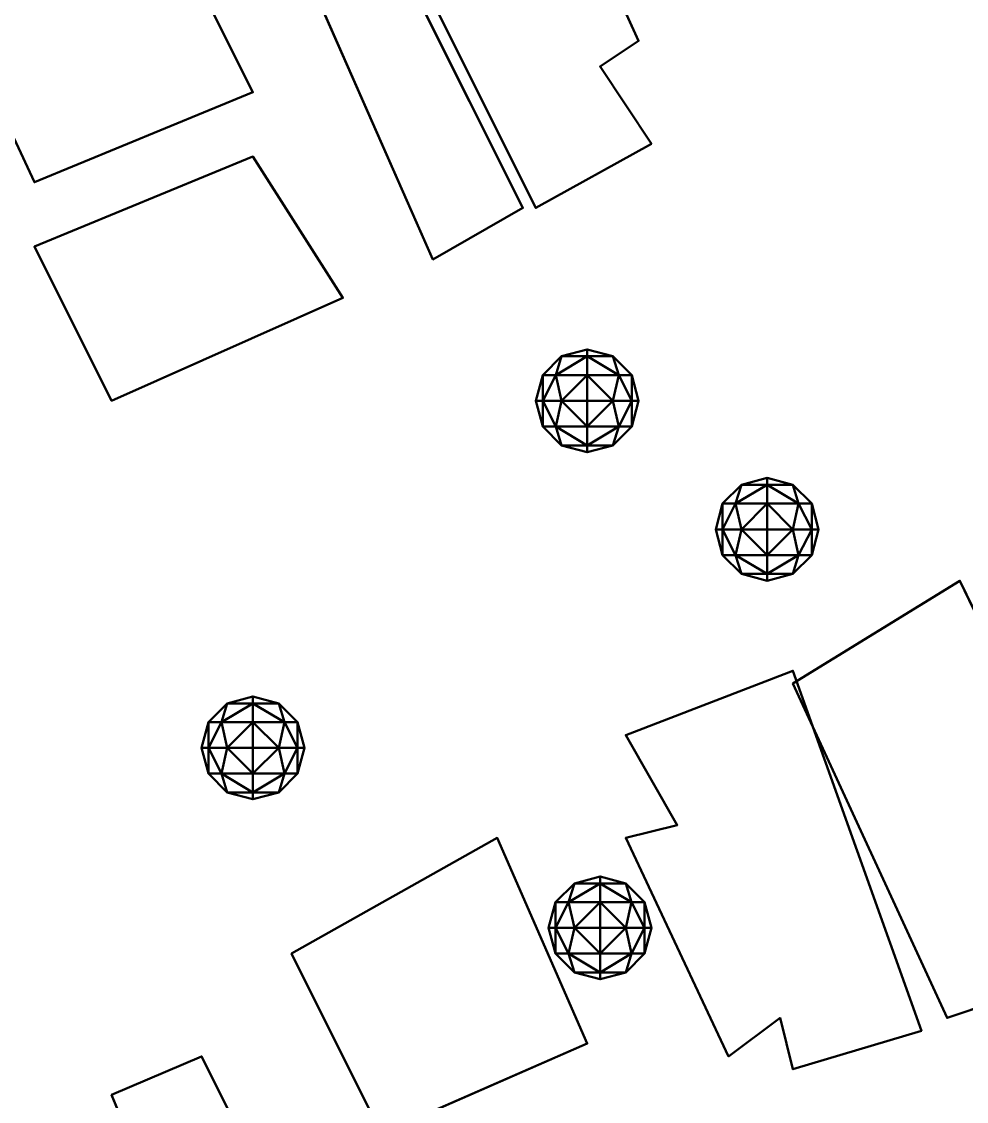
# Model space of a CAD drawing. Header units: metres. Extents: x -246 to 254, y -250 to 250.
# Drawn here: x -15.5 to 21.25, y 44.75 to 86.75 of the extents above; entities that cross this region are included whole.
import ezdxf

# ---------------------------------------------------------------- set-up
doc = ezdxf.new("R2010")
doc.units = ezdxf.units.M
doc.header["$LTSCALE"] = 5.08
doc.layers.add('一般', color=7, linetype='Continuous', lineweight=5)

# ---------------------------------------------------------------- blocks, each defined once
blk = doc.blocks.new('市街地地図 (3D)')
at = {"layer": '一般', "color": 31, "linetype": 'Continuous', "lineweight": 50}
for points, invisible_edges in [([(-33.5, 130, 4.5), (-26, 113, 4.5), (-22.5, 115, 4.5), (-30.5, 131, 4.5)], 8), ([(-33.5, 130), (-26, 113), (-22.5, 115), (-30.5, 131)], 8), ([(-26.5, 124, 6), (-20.5, 127, 6), (-19.5, 120.5, 6), (-26.5, 124, 6)], 14), ([(-26.5, 124), (-20.5, 127), (-19.5, 120.5), (-26.5, 124)], 14), ([(-20.5, 127, 6), (-18, 121.5, 6), (-19.5, 120.5, 6), (-20.5, 127, 6)], 12), ([(-20.5, 127), (-18, 121.5), (-19.5, 120.5), (-20.5, 127)], 12), ([(-45, 123.5, 5.1), (-41.5, 116, 5.1), (-33, 119.5, 5.1), (-36.5, 126.5, 5.1)], 8), ([(-45, 123.5), (-41.5, 116), (-33, 119.5), (-36.5, 126.5)], 8), ([(-19.5, 120.5, 6), (-22, 115, 6), (-26.5, 124, 6), (-19.5, 120.5, 6)], 13), ([(-19.5, 120.5), (-22, 115), (-26.5, 124), (-19.5, 120.5)], 13), ([(-19.5, 120.5, 6), (-17.5, 117.5, 6), (-22, 115, 6), (-19.5, 120.5, 6)], 12), ([(-19.5, 120.5), (-17.5, 117.5), (-22, 115), (-19.5, 120.5)], 12), ([(-41.5, 113.5, 6), (-38.5, 107.5, 6), (-29.5, 111.5, 6), (-33, 117, 6)], 8), ([(-41.5, 113.5), (-38.5, 107.5), (-29.5, 111.5), (-33, 117)], 8), ([(-12, 96.5, 6), (-6, 83.5, 6), (1.5, 86, 6), (-5.5, 100.5, 6)], 8), ([(-12, 96.5), (-6, 83.5), (1.5, 86), (-5.5, 100.5)], 8), ([(-12, 97, 4.8), (-18.5, 94.5, 4.8), (-16.5, 91, 4.8), (-12, 97, 4.8)], 12), ([(-12, 97), (-18.5, 94.5), (-16.5, 91), (-12, 97)], 12), ([(-7, 83, 4.8), (-12, 97, 4.8), (-16.5, 91, 4.8), (-7, 83, 4.8)], 14), ([(-7, 83), (-12, 97), (-16.5, 91), (-7, 83)], 14), ([(-16.5, 91, 4.8), (-18.5, 90.5, 4.8), (-14.5, 82, 4.8), (-16.5, 91, 4.8)], 12), ([(-16.5, 91), (-18.5, 90.5), (-14.5, 82), (-16.5, 91)], 12), ([(-16.5, 91, 4.8), (-14.5, 82, 4.8), (-12.5, 83.5, 4.8), (-16.5, 91, 4.8)], 13), ([(-16.5, 91, 4.8), (-12.5, 83.5, 4.8), (-7, 83, 4.8), (-16.5, 91, 4.8)], 15), ([(-16.5, 91), (-14.5, 82), (-12.5, 83.5), (-16.5, 91)], 13), ([(-16.5, 91), (-12.5, 83.5), (-7, 83), (-16.5, 91)], 15), ([(-31.5, 86, 4.8), (-28, 79, 4.8), (-20, 82.5, 4.8), (-23.5, 90.5, 4.8)], 8), ([(-31.5, 86), (-28, 79), (-20, 82.5), (-23.5, 90.5)], 8), ([(-12.5, 83.5, 4.8), (-12, 81.5, 4.8), (-7, 83, 4.8), (-12.5, 83.5, 4.8)], 12), ([(-12.5, 83.5), (-12, 81.5), (-7, 83), (-12.5, 83.5)], 12), ([(-38.5, 80.5, 6), (-36, 74.5, 6), (-32, 76, 6), (-35, 82, 6)], 8), ([(-38.5, 80.5), (-36, 74.5), (-32, 76), (-35, 82)], 8)]:
    blk.add_3dface(points, dxfattribs=dict(at, invisible_edges=invisible_edges))
for points in [[(-22.5, 115), (-22.5, 115, 4.5), (-30.5, 131, 4.5), (-30.5, 131)], [(-33.5, 130), (-33.5, 130, 4.5), (-26, 113, 4.5), (-26, 113)], [(-18, 121.5), (-18, 121.5, 6), (-20.5, 127, 6), (-20.5, 127)], [(-33, 119.5), (-33, 119.5, 5.1), (-36.5, 126.5, 5.1), (-36.5, 126.5)], [(-26.5, 124), (-26.5, 124, 6), (-22, 115, 6), (-22, 115)], [(-45, 123.5), (-45, 123.5, 5.1), (-41.5, 116, 5.1), (-41.5, 116)], [(-19.5, 120.5), (-19.5, 120.5, 6), (-18, 121.5, 6), (-18, 121.5)], [(-17.5, 117.5), (-17.5, 117.5, 6), (-19.5, 120.5, 6), (-19.5, 120.5)], [(-41.5, 116), (-41.5, 116, 5.1), (-33, 119.5, 5.1), (-33, 119.5)], [(-22, 115), (-22, 115, 6), (-17.5, 117.5, 6), (-17.5, 117.5)], [(-33, 117), (-33, 117, 6), (-41.5, 113.5, 6), (-41.5, 113.5)], [(-29.5, 111.5), (-29.5, 111.5, 6), (-33, 117, 6), (-33, 117)], [(-26, 113), (-26, 113, 4.5), (-22.5, 115, 4.5), (-22.5, 115)], [(-41.5, 113.5), (-41.5, 113.5, 6), (-38.5, 107.5, 6), (-38.5, 107.5)], [(-38.5, 107.5), (-38.5, 107.5, 6), (-29.5, 111.5, 6), (-29.5, 111.5)], [(-5.5, 100.5), (-5.5, 100.5, 6), (-12, 96.5, 6), (-12, 96.5)], [(1.5, 86), (1.5, 86, 6), (-5.5, 100.5, 6), (-5.5, 100.5)], [(-12, 97), (-12, 97, 4.8), (-18.5, 94.5, 4.8), (-18.5, 94.5)], [(-7, 83), (-7, 83, 4.8), (-12, 97, 4.8), (-12, 97)], [(-12, 96.5), (-12, 96.5, 6), (-6, 83.5, 6), (-6, 83.5)], [(-18.5, 94.5), (-18.5, 94.5, 4.8), (-16.5, 91, 4.8), (-16.5, 91)], [(-16.5, 91), (-16.5, 91, 4.8), (-18.5, 90.5, 4.8), (-18.5, 90.5)], [(-23.5, 90.5), (-23.5, 90.5, 4.8), (-31.5, 86, 4.8), (-31.5, 86)], [(-20, 82.5), (-20, 82.5, 4.8), (-23.5, 90.5, 4.8), (-23.5, 90.5)], [(-18.5, 90.5), (-18.5, 90.5, 4.8), (-14.5, 82, 4.8), (-14.5, 82)], [(-31.5, 86), (-31.5, 86, 4.8), (-28, 79, 4.8), (-28, 79)], [(-6, 83.5), (-6, 83.5, 6), (1.5, 86, 6), (1.5, 86)], [(-14.5, 82), (-14.5, 82, 4.8), (-12.5, 83.5, 4.8), (-12.5, 83.5)], [(-12.5, 83.5), (-12.5, 83.5, 4.8), (-12, 81.5, 4.8), (-12, 81.5)], [(-12, 81.5), (-12, 81.5, 4.8), (-7, 83, 4.8), (-7, 83)], [(-28, 79), (-28, 79, 4.8), (-20, 82.5, 4.8), (-20, 82.5)], [(-35, 82), (-35, 82, 6), (-38.5, 80.5, 6), (-38.5, 80.5)], [(-32, 76), (-32, 76, 6), (-35, 82, 6), (-35, 82)], [(-38.5, 80.5), (-38.5, 80.5, 6), (-36, 74.5, 6), (-36, 74.5)]]:
    blk.add_3dface(points, dxfattribs=at)
blk = doc.blocks.new('アーケイド (3D)')
at = {"layer": '一般', "color": 1}
blk.add_blockref('市街地地図 (3D)', (0, 0), dxfattribs=at)
blk = doc.blocks.new('NW4 (3D)')
at = {"layer": '一般', "color": 7, "linetype": 'Continuous', "lineweight": 50}
for points in [[(-21.225, 108.5, -1.225), (-21.732, 108.5), (-21, 109.232)], [(-21.732, 108.5), (-21.225, 108.5, 1.225), (-21, 109.232)], [(-20, 108.5, -1.732), (-21.225, 108.5, -1.225), (-20, 109.232, -1)], [(-20, 109.232, -1), (-21.225, 108.5, -1.225), (-21, 109.232)], [(-21, 109.232), (-21.225, 108.5, 1.225), (-20, 109.232, 1)], [(-21.225, 108.5, 1.225), (-20, 108.5, 1.732), (-20, 109.232, 1)], [(-20, 109.232, -1), (-21, 109.232), (-20, 109.5)], [(-21, 109.232), (-20, 109.232, 1), (-20, 109.5)], [(-20, 109.232, 1), (-19, 109.232), (-20, 109.5)], [(-19, 109.232), (-20, 109.232, -1), (-20, 109.5)], [(-20, 108.5, 1.732), (-18.775, 108.5, 1.225), (-20, 109.232, 1)], [(-20, 109.232, 1), (-18.775, 108.5, 1.225), (-19, 109.232)], [(-19, 109.232), (-18.775, 108.5, -1.225), (-20, 109.232, -1)], [(-18.775, 108.5, -1.225), (-20, 108.5, -1.732), (-20, 109.232, -1)], [(-18.775, 108.5, 1.225), (-18.268, 108.5), (-19, 109.232)], [(-18.268, 108.5), (-18.775, 108.5, -1.225), (-19, 109.232)], [(-21.732, 107.5, -1), (-22, 107.5), (-21.732, 108.5)], [(-22, 107.5), (-21.732, 107.5, 1), (-21.732, 108.5)], [(-21, 107.5, -1.732), (-21.732, 107.5, -1), (-21.225, 108.5, -1.225)], [(-21.225, 108.5, -1.225), (-21.732, 107.5, -1), (-21.732, 108.5)], [(-21.732, 108.5), (-21.732, 107.5, 1), (-21.225, 108.5, 1.225)], [(-21.732, 107.5, 1), (-21, 107.5, 1.732), (-21.225, 108.5, 1.225)], [(-20, 108.5, -1.732), (-21, 107.5, -1.732), (-21.225, 108.5, -1.225)], [(-21.225, 108.5, 1.225), (-21, 107.5, 1.732), (-20, 108.5, 1.732)], [(-20, 107.5, -2), (-21, 107.5, -1.732), (-20, 108.5, -1.732)], [(-21, 107.5, 1.732), (-20, 107.5, 2), (-20, 108.5, 1.732)], [(-20, 107.5, 2), (-19, 107.5, 1.732), (-20, 108.5, 1.732)], [(-20, 108.5, 1.732), (-19, 107.5, 1.732), (-18.775, 108.5, 1.225)], [(-18.775, 108.5, -1.225), (-19, 107.5, -1.732), (-20, 108.5, -1.732)], [(-19, 107.5, -1.732), (-20, 107.5, -2), (-20, 108.5, -1.732)], [(-19, 107.5, 1.732), (-18.268, 107.5, 1), (-18.775, 108.5, 1.225)], [(-18.268, 107.5, -1), (-19, 107.5, -1.732), (-18.775, 108.5, -1.225)], [(-18.775, 108.5, 1.225), (-18.268, 107.5, 1), (-18.268, 108.5)], [(-18.268, 108.5), (-18.268, 107.5, -1), (-18.775, 108.5, -1.225)], [(-18.268, 107.5, 1), (-18, 107.5), (-18.268, 108.5)], [(-18, 107.5), (-18.268, 107.5, -1), (-18.268, 108.5)], [(-21.732, 107.5, -1), (-21.732, 106.5), (-22, 107.5)], [(-22, 107.5), (-21.732, 106.5), (-21.732, 107.5, 1)], [(-21, 107.5, -1.732), (-21.225, 106.5, -1.225), (-21.732, 107.5, -1)], [(-21.225, 106.5, -1.225), (-21.732, 106.5), (-21.732, 107.5, -1)], [(-21.732, 106.5), (-21.225, 106.5, 1.225), (-21.732, 107.5, 1)], [(-21.732, 107.5, 1), (-21.225, 106.5, 1.225), (-21, 107.5, 1.732)], [(-20, 106.5, -1.732), (-21.225, 106.5, -1.225), (-21, 107.5, -1.732)], [(-21.225, 106.5, 1.225), (-20, 106.5, 1.732), (-21, 107.5, 1.732)], [(-20, 107.5, -2), (-20, 106.5, -1.732), (-21, 107.5, -1.732)], [(-21, 107.5, 1.732), (-20, 106.5, 1.732), (-20, 107.5, 2)], [(-20, 107.5, 2), (-20, 106.5, 1.732), (-19, 107.5, 1.732)], [(-20, 106.5, 1.732), (-18.775, 106.5, 1.225), (-19, 107.5, 1.732)], [(-18.775, 106.5, -1.225), (-20, 106.5, -1.732), (-19, 107.5, -1.732)], [(-19, 107.5, -1.732), (-20, 106.5, -1.732), (-20, 107.5, -2)], [(-19, 107.5, 1.732), (-18.775, 106.5, 1.225), (-18.268, 107.5, 1)], [(-18.268, 107.5, -1), (-18.775, 106.5, -1.225), (-19, 107.5, -1.732)], [(-18.775, 106.5, 1.225), (-18.268, 106.5), (-18.268, 107.5, 1)], [(-18.268, 106.5), (-18.775, 106.5, -1.225), (-18.268, 107.5, -1)], [(-18.268, 107.5, 1), (-18.268, 106.5), (-18, 107.5)], [(-18, 107.5), (-18.268, 106.5), (-18.268, 107.5, -1)], [(-21.225, 106.5, -1.225), (-21, 105.768), (-21.732, 106.5)], [(-21.732, 106.5), (-21, 105.768), (-21.225, 106.5, 1.225)], [(-20, 106.5, -1.732), (-20, 105.768, -1), (-21.225, 106.5, -1.225)], [(-20, 105.768, -1), (-21, 105.768), (-21.225, 106.5, -1.225)], [(-21, 105.768), (-20, 105.768, 1), (-21.225, 106.5, 1.225)], [(-21.225, 106.5, 1.225), (-20, 105.768, 1), (-20, 106.5, 1.732)], [(-20, 106.5, 1.732), (-20, 105.768, 1), (-18.775, 106.5, 1.225)], [(-20, 105.768, 1), (-19, 105.768), (-18.775, 106.5, 1.225)], [(-19, 105.768), (-20, 105.768, -1), (-18.775, 106.5, -1.225)], [(-18.775, 106.5, -1.225), (-20, 105.768, -1), (-20, 106.5, -1.732)], [(-18.775, 106.5, 1.225), (-19, 105.768), (-18.268, 106.5)], [(-18.268, 106.5), (-19, 105.768), (-18.775, 106.5, -1.225)], [(-20, 105.768, -1), (-20, 105.5), (-21, 105.768)], [(-21, 105.768), (-20, 105.5), (-20, 105.768, 1)], [(-20, 105.768, 1), (-20, 105.5), (-19, 105.768)], [(-19, 105.768), (-20, 105.5), (-20, 105.768, -1)]]:
    blk.add_3dface(points, dxfattribs=at)
at = {"layer": '一般', "color": 4, "linetype": 'Continuous', "lineweight": 50}
for points in [[(-14.225, 103.5, -1.225), (-14.732, 103.5), (-14, 104.232)], [(-14.732, 103.5), (-14.225, 103.5, 1.225), (-14, 104.232)], [(-13, 103.5, -1.732), (-14.225, 103.5, -1.225), (-13, 104.232, -1)], [(-13, 104.232, -1), (-14.225, 103.5, -1.225), (-14, 104.232)], [(-14, 104.232), (-14.225, 103.5, 1.225), (-13, 104.232, 1)], [(-14.225, 103.5, 1.225), (-13, 103.5, 1.732), (-13, 104.232, 1)], [(-13, 104.232, -1), (-14, 104.232), (-13, 104.5)], [(-14, 104.232), (-13, 104.232, 1), (-13, 104.5)], [(-13, 104.232, 1), (-12, 104.232), (-13, 104.5)], [(-12, 104.232), (-13, 104.232, -1), (-13, 104.5)], [(-13, 103.5, 1.732), (-11.775, 103.5, 1.225), (-13, 104.232, 1)], [(-13, 104.232, 1), (-11.775, 103.5, 1.225), (-12, 104.232)], [(-12, 104.232), (-11.775, 103.5, -1.225), (-13, 104.232, -1)], [(-11.775, 103.5, -1.225), (-13, 103.5, -1.732), (-13, 104.232, -1)], [(-11.775, 103.5, 1.225), (-11.268, 103.5), (-12, 104.232)], [(-11.268, 103.5), (-11.775, 103.5, -1.225), (-12, 104.232)], [(-14.732, 102.5, -1), (-15, 102.5), (-14.732, 103.5)], [(-15, 102.5), (-14.732, 102.5, 1), (-14.732, 103.5)], [(-14, 102.5, -1.732), (-14.732, 102.5, -1), (-14.225, 103.5, -1.225)], [(-14.225, 103.5, -1.225), (-14.732, 102.5, -1), (-14.732, 103.5)], [(-14.732, 103.5), (-14.732, 102.5, 1), (-14.225, 103.5, 1.225)], [(-14.732, 102.5, 1), (-14, 102.5, 1.732), (-14.225, 103.5, 1.225)], [(-13, 103.5, -1.732), (-14, 102.5, -1.732), (-14.225, 103.5, -1.225)], [(-14.225, 103.5, 1.225), (-14, 102.5, 1.732), (-13, 103.5, 1.732)], [(-13, 102.5, -2), (-14, 102.5, -1.732), (-13, 103.5, -1.732)], [(-14, 102.5, 1.732), (-13, 102.5, 2), (-13, 103.5, 1.732)], [(-13, 102.5, 2), (-12, 102.5, 1.732), (-13, 103.5, 1.732)], [(-13, 103.5, 1.732), (-12, 102.5, 1.732), (-11.775, 103.5, 1.225)], [(-11.775, 103.5, -1.225), (-12, 102.5, -1.732), (-13, 103.5, -1.732)], [(-12, 102.5, -1.732), (-13, 102.5, -2), (-13, 103.5, -1.732)], [(-12, 102.5, 1.732), (-11.268, 102.5, 1), (-11.775, 103.5, 1.225)], [(-11.268, 102.5, -1), (-12, 102.5, -1.732), (-11.775, 103.5, -1.225)], [(-11.775, 103.5, 1.225), (-11.268, 102.5, 1), (-11.268, 103.5)], [(-11.268, 103.5), (-11.268, 102.5, -1), (-11.775, 103.5, -1.225)], [(-11.268, 102.5, 1), (-11, 102.5), (-11.268, 103.5)], [(-11, 102.5), (-11.268, 102.5, -1), (-11.268, 103.5)], [(-14.732, 102.5, -1), (-14.732, 101.5), (-15, 102.5)], [(-15, 102.5), (-14.732, 101.5), (-14.732, 102.5, 1)], [(-14, 102.5, -1.732), (-14.225, 101.5, -1.225), (-14.732, 102.5, -1)], [(-14.225, 101.5, -1.225), (-14.732, 101.5), (-14.732, 102.5, -1)], [(-14.732, 101.5), (-14.225, 101.5, 1.225), (-14.732, 102.5, 1)], [(-14.732, 102.5, 1), (-14.225, 101.5, 1.225), (-14, 102.5, 1.732)], [(-13, 101.5, -1.732), (-14.225, 101.5, -1.225), (-14, 102.5, -1.732)], [(-14.225, 101.5, 1.225), (-13, 101.5, 1.732), (-14, 102.5, 1.732)], [(-13, 102.5, -2), (-13, 101.5, -1.732), (-14, 102.5, -1.732)], [(-14, 102.5, 1.732), (-13, 101.5, 1.732), (-13, 102.5, 2)], [(-13, 102.5, 2), (-13, 101.5, 1.732), (-12, 102.5, 1.732)], [(-13, 101.5, 1.732), (-11.775, 101.5, 1.225), (-12, 102.5, 1.732)], [(-11.775, 101.5, -1.225), (-13, 101.5, -1.732), (-12, 102.5, -1.732)], [(-12, 102.5, -1.732), (-13, 101.5, -1.732), (-13, 102.5, -2)], [(-12, 102.5, 1.732), (-11.775, 101.5, 1.225), (-11.268, 102.5, 1)], [(-11.268, 102.5, -1), (-11.775, 101.5, -1.225), (-12, 102.5, -1.732)], [(-11.775, 101.5, 1.225), (-11.268, 101.5), (-11.268, 102.5, 1)], [(-11.268, 101.5), (-11.775, 101.5, -1.225), (-11.268, 102.5, -1)], [(-11.268, 102.5, 1), (-11.268, 101.5), (-11, 102.5)], [(-11, 102.5), (-11.268, 101.5), (-11.268, 102.5, -1)], [(-14.225, 101.5, -1.225), (-14, 100.768), (-14.732, 101.5)], [(-14.732, 101.5), (-14, 100.768), (-14.225, 101.5, 1.225)], [(-13, 101.5, -1.732), (-13, 100.768, -1), (-14.225, 101.5, -1.225)], [(-13, 100.768, -1), (-14, 100.768), (-14.225, 101.5, -1.225)], [(-14, 100.768), (-13, 100.768, 1), (-14.225, 101.5, 1.225)], [(-14.225, 101.5, 1.225), (-13, 100.768, 1), (-13, 101.5, 1.732)], [(-13, 101.5, 1.732), (-13, 100.768, 1), (-11.775, 101.5, 1.225)], [(-13, 100.768, 1), (-12, 100.768), (-11.775, 101.5, 1.225)], [(-12, 100.768), (-13, 100.768, -1), (-11.775, 101.5, -1.225)], [(-11.775, 101.5, -1.225), (-13, 100.768, -1), (-13, 101.5, -1.732)], [(-11.775, 101.5, 1.225), (-12, 100.768), (-11.268, 101.5)], [(-11.268, 101.5), (-12, 100.768), (-11.775, 101.5, -1.225)], [(-13, 100.768, -1), (-13, 100.5), (-14, 100.768)], [(-14, 100.768), (-13, 100.5), (-13, 100.768, 1)], [(-13, 100.768, 1), (-13, 100.5), (-12, 100.768)], [(-12, 100.768), (-13, 100.5), (-13, 100.768, -1)], [(-33, 95.732, -1), (-34, 95.732), (-33, 96)], [(-34, 95.732), (-33, 95.732, 1), (-33, 96)], [(-33, 95.732, 1), (-32, 95.732), (-33, 96)], [(-32, 95.732), (-33, 95.732, -1), (-33, 96)], [(-34.225, 95, -1.225), (-34.732, 95), (-34, 95.732)], [(-34.732, 95), (-34.225, 95, 1.225), (-34, 95.732)], [(-33, 95, -1.732), (-34.225, 95, -1.225), (-33, 95.732, -1)], [(-33, 95.732, -1), (-34.225, 95, -1.225), (-34, 95.732)], [(-34, 95.732), (-34.225, 95, 1.225), (-33, 95.732, 1)], [(-34.225, 95, 1.225), (-33, 95, 1.732), (-33, 95.732, 1)], [(-33, 95, 1.732), (-31.775, 95, 1.225), (-33, 95.732, 1)], [(-33, 95.732, 1), (-31.775, 95, 1.225), (-32, 95.732)], [(-32, 95.732), (-31.775, 95, -1.225), (-33, 95.732, -1)], [(-31.775, 95, -1.225), (-33, 95, -1.732), (-33, 95.732, -1)], [(-31.775, 95, 1.225), (-31.268, 95), (-32, 95.732)], [(-31.268, 95), (-31.775, 95, -1.225), (-32, 95.732)], [(-34.732, 94, -1), (-35, 94), (-34.732, 95)], [(-35, 94), (-34.732, 94, 1), (-34.732, 95)], [(-34, 94, -1.732), (-34.732, 94, -1), (-34.225, 95, -1.225)], [(-34.225, 95, -1.225), (-34.732, 94, -1), (-34.732, 95)], [(-34.732, 95), (-34.732, 94, 1), (-34.225, 95, 1.225)], [(-34.732, 94, 1), (-34, 94, 1.732), (-34.225, 95, 1.225)], [(-33, 95, -1.732), (-34, 94, -1.732), (-34.225, 95, -1.225)], [(-34.225, 95, 1.225), (-34, 94, 1.732), (-33, 95, 1.732)], [(-33, 94, -2), (-34, 94, -1.732), (-33, 95, -1.732)], [(-34, 94, 1.732), (-33, 94, 2), (-33, 95, 1.732)], [(-33, 94, 2), (-32, 94, 1.732), (-33, 95, 1.732)], [(-33, 95, 1.732), (-32, 94, 1.732), (-31.775, 95, 1.225)], [(-31.775, 95, -1.225), (-32, 94, -1.732), (-33, 95, -1.732)], [(-32, 94, -1.732), (-33, 94, -2), (-33, 95, -1.732)], [(-32, 94, 1.732), (-31.268, 94, 1), (-31.775, 95, 1.225)], [(-31.268, 94, -1), (-32, 94, -1.732), (-31.775, 95, -1.225)], [(-31.775, 95, 1.225), (-31.268, 94, 1), (-31.268, 95)], [(-31.268, 95), (-31.268, 94, -1), (-31.775, 95, -1.225)], [(-31.268, 94, 1), (-31, 94), (-31.268, 95)], [(-31, 94), (-31.268, 94, -1), (-31.268, 95)], [(-34.732, 94, -1), (-34.732, 93), (-35, 94)], [(-35, 94), (-34.732, 93), (-34.732, 94, 1)], [(-34, 94, -1.732), (-34.225, 93, -1.225), (-34.732, 94, -1)], [(-34.225, 93, -1.225), (-34.732, 93), (-34.732, 94, -1)], [(-34.732, 93), (-34.225, 93, 1.225), (-34.732, 94, 1)], [(-34.732, 94, 1), (-34.225, 93, 1.225), (-34, 94, 1.732)], [(-33, 93, -1.732), (-34.225, 93, -1.225), (-34, 94, -1.732)], [(-34.225, 93, 1.225), (-33, 93, 1.732), (-34, 94, 1.732)], [(-33, 94, -2), (-33, 93, -1.732), (-34, 94, -1.732)], [(-34, 94, 1.732), (-33, 93, 1.732), (-33, 94, 2)], [(-33, 94, 2), (-33, 93, 1.732), (-32, 94, 1.732)], [(-33, 93, 1.732), (-31.775, 93, 1.225), (-32, 94, 1.732)], [(-31.775, 93, -1.225), (-33, 93, -1.732), (-32, 94, -1.732)], [(-32, 94, -1.732), (-33, 93, -1.732), (-33, 94, -2)], [(-32, 94, 1.732), (-31.775, 93, 1.225), (-31.268, 94, 1)], [(-31.268, 94, -1), (-31.775, 93, -1.225), (-32, 94, -1.732)], [(-31.775, 93, 1.225), (-31.268, 93), (-31.268, 94, 1)], [(-31.268, 93), (-31.775, 93, -1.225), (-31.268, 94, -1)], [(-31.268, 94, 1), (-31.268, 93), (-31, 94)], [(-31, 94), (-31.268, 93), (-31.268, 94, -1)], [(-34.225, 93, -1.225), (-34, 92.268), (-34.732, 93)], [(-34.732, 93), (-34, 92.268), (-34.225, 93, 1.225)], [(-33, 93, -1.732), (-33, 92.268, -1), (-34.225, 93, -1.225)], [(-33, 92.268, -1), (-34, 92.268), (-34.225, 93, -1.225)], [(-34, 92.268), (-33, 92.268, 1), (-34.225, 93, 1.225)], [(-34.225, 93, 1.225), (-33, 92.268, 1), (-33, 93, 1.732)], [(-33, 93, 1.732), (-33, 92.268, 1), (-31.775, 93, 1.225)], [(-33, 92.268, 1), (-32, 92.268), (-31.775, 93, 1.225)], [(-32, 92.268), (-33, 92.268, -1), (-31.775, 93, -1.225)], [(-31.775, 93, -1.225), (-33, 92.268, -1), (-33, 93, -1.732)], [(-31.775, 93, 1.225), (-32, 92.268), (-31.268, 93)], [(-31.268, 93), (-32, 92.268), (-31.775, 93, -1.225)], [(-33, 92.268, -1), (-33, 92), (-34, 92.268)], [(-34, 92.268), (-33, 92), (-33, 92.268, 1)], [(-33, 92.268, 1), (-33, 92), (-32, 92.268)], [(-32, 92.268), (-33, 92), (-33, 92.268, -1)]]:
    blk.add_3dface(points, dxfattribs=at)
at = {"layer": '一般', "color": 254, "linetype": 'Continuous', "lineweight": 50}
for points in [[(-20.725, 88, -1.225), (-21.232, 88), (-20.5, 88.732)], [(-21.232, 88), (-20.725, 88, 1.225), (-20.5, 88.732)], [(-19.5, 88, -1.732), (-20.725, 88, -1.225), (-19.5, 88.732, -1)], [(-19.5, 88.732, -1), (-20.725, 88, -1.225), (-20.5, 88.732)], [(-20.5, 88.732), (-20.725, 88, 1.225), (-19.5, 88.732, 1)], [(-20.725, 88, 1.225), (-19.5, 88, 1.732), (-19.5, 88.732, 1)], [(-19.5, 88.732, -1), (-20.5, 88.732), (-19.5, 89)], [(-20.5, 88.732), (-19.5, 88.732, 1), (-19.5, 89)], [(-19.5, 88.732, 1), (-18.5, 88.732), (-19.5, 89)], [(-18.5, 88.732), (-19.5, 88.732, -1), (-19.5, 89)], [(-19.5, 88, 1.732), (-18.275, 88, 1.225), (-19.5, 88.732, 1)], [(-19.5, 88.732, 1), (-18.275, 88, 1.225), (-18.5, 88.732)], [(-18.5, 88.732), (-18.275, 88, -1.225), (-19.5, 88.732, -1)], [(-18.275, 88, -1.225), (-19.5, 88, -1.732), (-19.5, 88.732, -1)], [(-18.275, 88, 1.225), (-17.768, 88), (-18.5, 88.732)], [(-17.768, 88), (-18.275, 88, -1.225), (-18.5, 88.732)], [(-21.232, 87, -1), (-21.5, 87), (-21.232, 88)], [(-21.5, 87), (-21.232, 87, 1), (-21.232, 88)], [(-20.5, 87, -1.732), (-21.232, 87, -1), (-20.725, 88, -1.225)], [(-20.725, 88, -1.225), (-21.232, 87, -1), (-21.232, 88)], [(-21.232, 88), (-21.232, 87, 1), (-20.725, 88, 1.225)], [(-21.232, 87, 1), (-20.5, 87, 1.732), (-20.725, 88, 1.225)], [(-19.5, 88, -1.732), (-20.5, 87, -1.732), (-20.725, 88, -1.225)], [(-20.725, 88, 1.225), (-20.5, 87, 1.732), (-19.5, 88, 1.732)], [(-19.5, 87, -2), (-20.5, 87, -1.732), (-19.5, 88, -1.732)], [(-20.5, 87, 1.732), (-19.5, 87, 2), (-19.5, 88, 1.732)], [(-19.5, 87, 2), (-18.5, 87, 1.732), (-19.5, 88, 1.732)], [(-19.5, 88, 1.732), (-18.5, 87, 1.732), (-18.275, 88, 1.225)], [(-18.275, 88, -1.225), (-18.5, 87, -1.732), (-19.5, 88, -1.732)], [(-18.5, 87, -1.732), (-19.5, 87, -2), (-19.5, 88, -1.732)], [(-18.5, 87, 1.732), (-17.768, 87, 1), (-18.275, 88, 1.225)], [(-17.768, 87, -1), (-18.5, 87, -1.732), (-18.275, 88, -1.225)], [(-18.275, 88, 1.225), (-17.768, 87, 1), (-17.768, 88)], [(-17.768, 88), (-17.768, 87, -1), (-18.275, 88, -1.225)], [(-17.768, 87, 1), (-17.5, 87), (-17.768, 88)], [(-17.5, 87), (-17.768, 87, -1), (-17.768, 88)], [(-21.232, 87, -1), (-21.232, 86), (-21.5, 87)], [(-21.5, 87), (-21.232, 86), (-21.232, 87, 1)], [(-20.5, 87, -1.732), (-20.725, 86, -1.225), (-21.232, 87, -1)], [(-20.725, 86, -1.225), (-21.232, 86), (-21.232, 87, -1)], [(-21.232, 86), (-20.725, 86, 1.225), (-21.232, 87, 1)], [(-21.232, 87, 1), (-20.725, 86, 1.225), (-20.5, 87, 1.732)], [(-19.5, 86, -1.732), (-20.725, 86, -1.225), (-20.5, 87, -1.732)], [(-20.725, 86, 1.225), (-19.5, 86, 1.732), (-20.5, 87, 1.732)], [(-19.5, 87, -2), (-19.5, 86, -1.732), (-20.5, 87, -1.732)], [(-20.5, 87, 1.732), (-19.5, 86, 1.732), (-19.5, 87, 2)], [(-19.5, 87, 2), (-19.5, 86, 1.732), (-18.5, 87, 1.732)], [(-19.5, 86, 1.732), (-18.275, 86, 1.225), (-18.5, 87, 1.732)], [(-18.275, 86, -1.225), (-19.5, 86, -1.732), (-18.5, 87, -1.732)], [(-18.5, 87, -1.732), (-19.5, 86, -1.732), (-19.5, 87, -2)], [(-18.5, 87, 1.732), (-18.275, 86, 1.225), (-17.768, 87, 1)], [(-17.768, 87, -1), (-18.275, 86, -1.225), (-18.5, 87, -1.732)], [(-18.275, 86, 1.225), (-17.768, 86), (-17.768, 87, 1)], [(-17.768, 86), (-18.275, 86, -1.225), (-17.768, 87, -1)], [(-17.768, 87, 1), (-17.768, 86), (-17.5, 87)], [(-17.5, 87), (-17.768, 86), (-17.768, 87, -1)], [(-20.725, 86, -1.225), (-20.5, 85.268), (-21.232, 86)], [(-21.232, 86), (-20.5, 85.268), (-20.725, 86, 1.225)], [(-19.5, 86, -1.732), (-19.5, 85.268, -1), (-20.725, 86, -1.225)], [(-19.5, 85.268, -1), (-20.5, 85.268), (-20.725, 86, -1.225)], [(-20.5, 85.268), (-19.5, 85.268, 1), (-20.725, 86, 1.225)], [(-20.725, 86, 1.225), (-19.5, 85.268, 1), (-19.5, 86, 1.732)], [(-19.5, 86, 1.732), (-19.5, 85.268, 1), (-18.275, 86, 1.225)], [(-19.5, 85.268, 1), (-18.5, 85.268), (-18.275, 86, 1.225)], [(-18.5, 85.268), (-19.5, 85.268, -1), (-18.275, 86, -1.225)], [(-18.275, 86, -1.225), (-19.5, 85.268, -1), (-19.5, 86, -1.732)], [(-18.275, 86, 1.225), (-18.5, 85.268), (-17.768, 86)], [(-17.768, 86), (-18.5, 85.268), (-18.275, 86, -1.225)], [(-19.5, 85.268, -1), (-19.5, 85), (-20.5, 85.268)], [(-20.5, 85.268), (-19.5, 85), (-19.5, 85.268, 1)], [(-19.5, 85.268, 1), (-19.5, 85), (-18.5, 85.268)], [(-18.5, 85.268), (-19.5, 85), (-19.5, 85.268, -1)]]:
    blk.add_3dface(points, dxfattribs=at)
blk = doc.blocks.new('敷地 (3D)')
at = {"layer": '一般', "color": 19, "linetype": 'Continuous', "lineweight": 50}
for points in [[(-272.5, 285.5, 0.1), (227.5, 285.5, 0.1), (227.5, -214.5, 0.1), (-272.5, -214.5, 0.1)], [(-272.5, 285.5), (227.5, 285.5), (227.5, -214.5), (-272.5, -214.5)]]:
    blk.add_3dface(points, dxfattribs=at)
blk = doc.blocks.new('高層建築・集合住宅 (3D)')
at = {"layer": '一般', "color": 7}
for name, p in [('敷地 (3D)', (0, 0)), ('アーケイド (3D)', (0, 0, 2.4)), ('市街地地図 (3D)', (0, 0)), ('NW4 (3D)', (0, 0, 2))]:
    blk.add_blockref(name, p, dxfattribs=at)
at = {"layer": '一般', "color": 1}
for name, p in [('アーケイド (3D)', (0, 0, 2.4)), ('市街地地図 (3D)', (0, 0)), ('アーケイド (3D)', (0, 0, 2.4)), ('市街地地図 (3D)', (0, 0))]:
    blk.add_blockref(name, p, dxfattribs=at)
at = {"layer": '一般', "color": 31}
for name, p in [('アーケイド (3D)', (0, 0, 2.4)), ('市街地地図 (3D)', (0, 0))]:
    blk.add_blockref(name, p, dxfattribs=at)

msp = doc.modelspace()

# ---------------------------------------------------------------- block references
at = {"layer": '一般', "color": 7}
for name, p in [('高層建築・集合住宅 (3D)', (26.5, -35.5)), ('アーケイド (3D)', (26.5, -35.5, 2.4)), ('市街地地図 (3D)', (26.5, -35.5))]:
    msp.add_blockref(name, p, dxfattribs=at)

doc.saveas('drawing.dxf')
